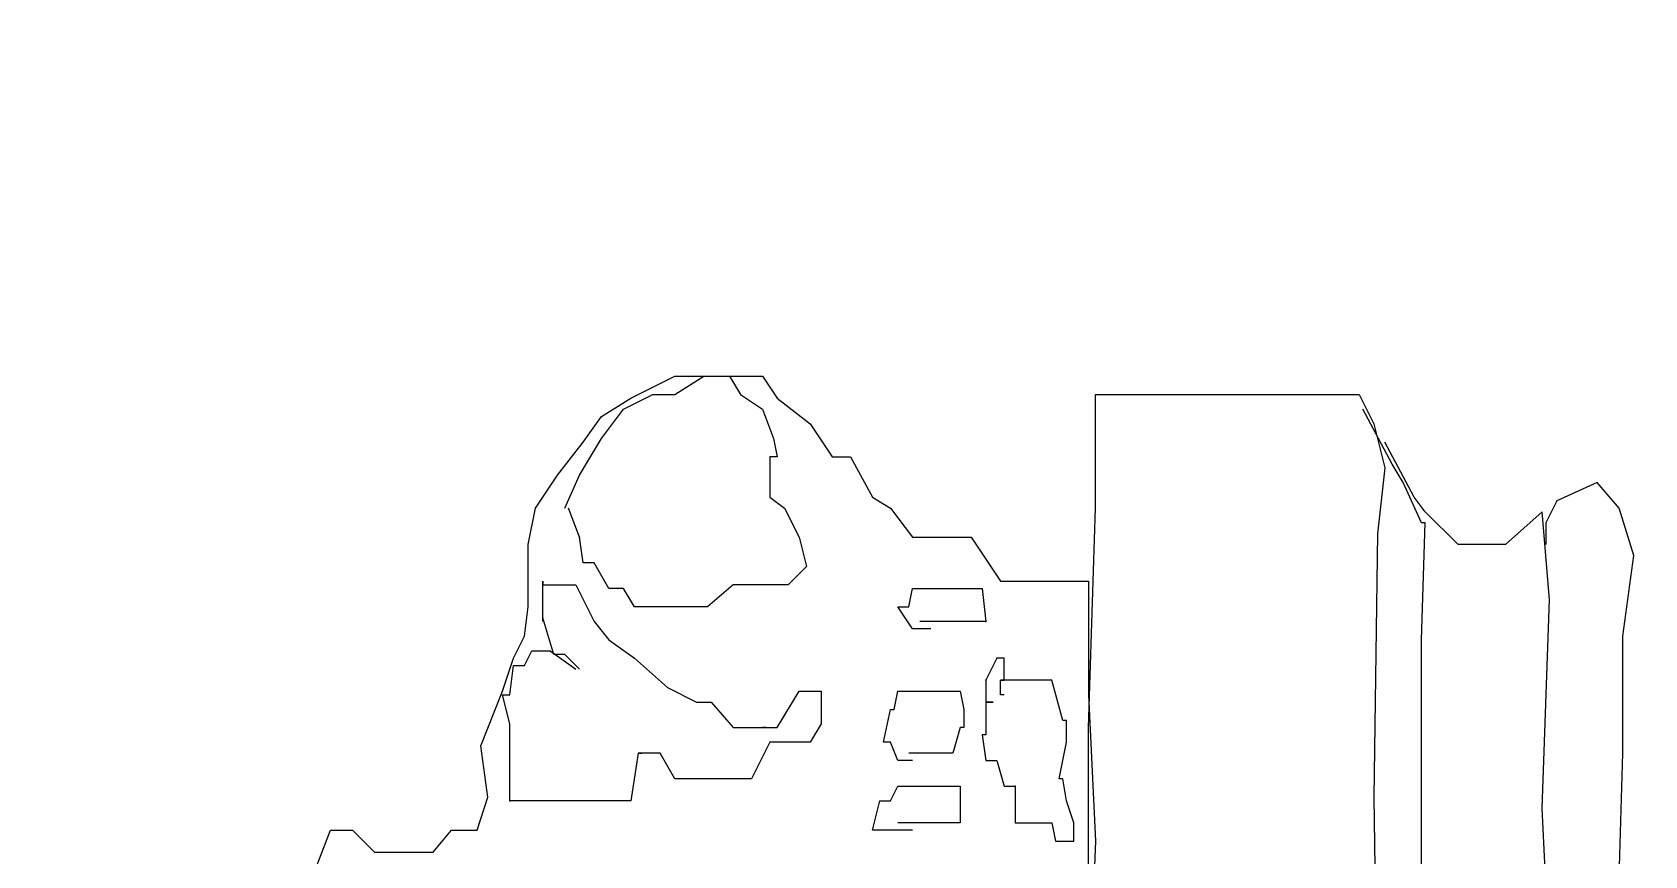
# Model space of a CAD drawing. Extents: x 735054 to 735644, y 4350981 to 4352008.
# Drawn here: x 735082.185 to 735086.59, y 4351833.22 to 4351835.47 of the extents above; entities that cross this region are included whole.
import ezdxf

# ---------------------------------------------------------------- set-up
doc = ezdxf.new("R2010")
doc.units = 0
doc.layers.get('0').update_dxf_attribs({"linetype": 'CONTINUOUS'})

msp = doc.modelspace()

# ---------------------------------------------------------------- linework, layer by layer
at = {"color": 0, "linetype": 'CONTINUOUS'}
for p, q in [((735083.82, 4351834.47), (735083.94, 4351834.53)), ((735083.82, 4351834.47), (735083.94, 4351834.53)), ((735083.94, 4351834.48), (735084.02, 4351834.53)), ((735083.94, 4351834.53), (735084.02, 4351834.53)), ((735083.94, 4351834.48), (735084.02, 4351834.53)), ((735083.94, 4351834.53), (735084.02, 4351834.53)), ((735084.02, 4351834.53), (735084.09, 4351834.53)), ((735084.02, 4351834.53), (735084.11, 4351834.53)), ((735084.02, 4351834.53), (735084.09, 4351834.53)), ((735084.02, 4351834.53), (735084.11, 4351834.53)), ((735084.09, 4351834.53), (735084.12, 4351834.48)), ((735084.09, 4351834.53), (735084.12, 4351834.48)), ((735084.11, 4351834.53), (735084.18, 4351834.53)), ((735084.11, 4351834.53), (735084.18, 4351834.53)), ((735084.18, 4351834.53), (735084.22, 4351834.47)), ((735084.18, 4351834.53), (735084.22, 4351834.47)), ((735083.74, 4351834.42), (735083.82, 4351834.47)), ((735083.74, 4351834.42), (735083.82, 4351834.47)), ((735083.8, 4351834.44), (735083.88, 4351834.48)), ((735083.8, 4351834.44), (735083.88, 4351834.48)), ((735083.88, 4351834.48), (735083.94, 4351834.48)), ((735083.88, 4351834.48), (735083.94, 4351834.48)), ((735084.12, 4351834.48), (735084.18, 4351834.44)), ((735084.12, 4351834.48), (735084.18, 4351834.44)), ((735084.22, 4351834.47), (735084.31, 4351834.4)), ((735084.22, 4351834.47), (735084.31, 4351834.4)), ((735085.09, 4351834.48), (735085.81, 4351834.48)), ((735085.09, 4351834.17), (735085.09, 4351834.48)), ((735085.09, 4351834.48), (735085.81, 4351834.48)), ((735085.09, 4351834.17), (735085.09, 4351834.48)), ((735085.81, 4351834.48), (735085.85, 4351834.4)), ((735085.81, 4351834.48), (735085.85, 4351834.4)), ((735083.74, 4351834.36), (735083.8, 4351834.44)), ((735083.74, 4351834.36), (735083.8, 4351834.44)), ((735084.18, 4351834.44), (735084.21, 4351834.36)), ((735084.18, 4351834.44), (735084.21, 4351834.36)), ((735085.9, 4351834.29), (735085.82, 4351834.44)), ((735085.9, 4351834.29), (735085.82, 4351834.44)), ((735083.69, 4351834.35), (735083.74, 4351834.42)), ((735083.69, 4351834.35), (735083.74, 4351834.42)), ((735084.31, 4351834.4), (735084.37, 4351834.31)), ((735084.31, 4351834.4), (735084.37, 4351834.31)), ((735085.85, 4351834.4), (735085.88, 4351834.28)), ((735085.85, 4351834.4), (735085.88, 4351834.28)), ((735083.62, 4351834.26), (735083.69, 4351834.35)), ((735083.62, 4351834.26), (735083.69, 4351834.35)), ((735083.71, 4351834.31), (735083.74, 4351834.36)), ((735083.71, 4351834.31), (735083.74, 4351834.36)), ((735084.21, 4351834.36), (735084.22, 4351834.31)), ((735084.21, 4351834.36), (735084.22, 4351834.31)), ((735085.96, 4351834.2), (735085.88, 4351834.35)), ((735085.96, 4351834.2), (735085.88, 4351834.35)), ((735083.68, 4351834.26), (735083.71, 4351834.31)), ((735083.68, 4351834.26), (735083.71, 4351834.31)), ((735084.22, 4351834.31), (735084.2, 4351834.31)), ((735084.2, 4351834.31), (735084.2, 4351834.2)), ((735084.22, 4351834.31), (735084.2, 4351834.31)), ((735084.2, 4351834.31), (735084.2, 4351834.2)), ((735084.37, 4351834.31), (735084.42, 4351834.31)), ((735084.37, 4351834.31), (735084.42, 4351834.31)), ((735084.42, 4351834.31), (735084.48, 4351834.2)), ((735084.42, 4351834.31), (735084.48, 4351834.2)), ((735083.56, 4351834.17), (735083.62, 4351834.26)), ((735083.56, 4351834.17), (735083.62, 4351834.26)), ((735083.64, 4351834.17), (735083.68, 4351834.26)), ((735083.64, 4351834.17), (735083.68, 4351834.26)), ((735085.88, 4351834.28), (735085.86, 4351834.1)), ((735085.88, 4351834.28), (735085.86, 4351834.1)), ((735085.93, 4351834.24), (735085.9, 4351834.29)), ((735085.93, 4351834.24), (735085.9, 4351834.29)), ((735085.98, 4351834.13), (735085.93, 4351834.24)), ((735085.98, 4351834.13), (735085.93, 4351834.24)), ((735086.46, 4351834.24), (735086.35, 4351834.19)), ((735086.46, 4351834.24), (735086.35, 4351834.19)), ((735086.52, 4351834.17), (735086.46, 4351834.24)), ((735086.52, 4351834.17), (735086.46, 4351834.24)), ((735083.54, 4351834.07), (735083.56, 4351834.17)), ((735083.54, 4351834.07), (735083.56, 4351834.17)), ((735083.68, 4351834.09), (735083.65, 4351834.17)), ((735083.68, 4351834.09), (735083.65, 4351834.17)), ((735084.2, 4351834.2), (735084.24, 4351834.17)), ((735084.2, 4351834.2), (735084.24, 4351834.17)), ((735084.24, 4351834.17), (735084.28, 4351834.09)), ((735084.24, 4351834.17), (735084.28, 4351834.09)), ((735084.48, 4351834.2), (735084.53, 4351834.17)), ((735084.48, 4351834.2), (735084.53, 4351834.17)), ((735084.53, 4351834.17), (735084.59, 4351834.09)), ((735084.53, 4351834.17), (735084.59, 4351834.09)), ((735085.07, 4351833.57), (735085.09, 4351834.17)), ((735085.07, 4351833.57), (735085.09, 4351834.17)), ((735085.99, 4351834.16), (735085.96, 4351834.2)), ((735085.99, 4351834.16), (735085.96, 4351834.2)), ((735086.35, 4351834.19), (735086.32, 4351834.13)), ((735086.35, 4351834.19), (735086.32, 4351834.13)), ((735086.56, 4351834.04), (735086.52, 4351834.17)), ((735086.56, 4351834.04), (735086.52, 4351834.17)), ((735085.98, 4351833.81), (735085.99, 4351834.13)), ((735085.99, 4351834.13), (735085.98, 4351834.13)), ((735085.98, 4351833.81), (735085.99, 4351834.13)), ((735085.99, 4351834.13), (735085.98, 4351834.13)), ((735086.08, 4351834.07), (735085.99, 4351834.16)), ((735086.08, 4351834.07), (735085.99, 4351834.16)), ((735086.31, 4351834.16), (735086.21, 4351834.07)), ((735086.31, 4351834.16), (735086.21, 4351834.07)), ((735086.33, 4351833.92), (735086.31, 4351834.16)), ((735086.33, 4351833.92), (735086.31, 4351834.16)), ((735086.32, 4351834.13), (735086.32, 4351834.07)), ((735086.32, 4351834.13), (735086.32, 4351834.07)), ((735083.69, 4351834.02), (735083.68, 4351834.09)), ((735083.69, 4351834.02), (735083.68, 4351834.09)), ((735084.28, 4351834.09), (735084.3, 4351834.01)), ((735084.28, 4351834.09), (735084.3, 4351834.01)), ((735084.59, 4351834.09), (735084.64, 4351834.09)), ((735084.59, 4351834.09), (735084.64, 4351834.09)), ((735084.64, 4351834.09), (735084.71, 4351834.09)), ((735084.64, 4351834.09), (735084.71, 4351834.09)), ((735084.71, 4351834.09), (735084.75, 4351834.09)), ((735084.71, 4351834.09), (735084.75, 4351834.09)), ((735084.75, 4351834.09), (735084.83, 4351833.97)), ((735084.75, 4351834.09), (735084.83, 4351833.97)), ((735085.86, 4351834.1), (735085.85, 4351833.38)), ((735085.86, 4351834.1), (735085.85, 4351833.38)), ((735083.54, 4351833.96), (735083.54, 4351834.07)), ((735083.54, 4351833.96), (735083.54, 4351834.07)), ((735086.21, 4351834.07), (735086.08, 4351834.07)), ((735086.21, 4351834.07), (735086.08, 4351834.07)), ((735086.53, 4351833.82), (735086.56, 4351834.04)), ((735086.53, 4351833.82), (735086.56, 4351834.04)), ((735083.72, 4351834.02), (735083.69, 4351834.02)), ((735083.72, 4351834.02), (735083.69, 4351834.02)), ((735083.76, 4351833.95), (735083.72, 4351834.02)), ((735083.76, 4351833.95), (735083.72, 4351834.02)), ((735084.3, 4351834.01), (735084.25, 4351833.96)), ((735084.3, 4351834.01), (735084.25, 4351833.96)), ((735083.54, 4351833.9), (735083.54, 4351833.96)), ((735083.54, 4351833.9), (735083.54, 4351833.96)), ((735083.58, 4351833.86), (735083.58, 4351833.97)), ((735083.58, 4351833.97), (735083.58, 4351833.96)), ((735083.58, 4351833.86), (735083.58, 4351833.97)), ((735083.58, 4351833.97), (735083.58, 4351833.96)), ((735083.58, 4351833.96), (735083.59, 4351833.96)), ((735083.58, 4351833.96), (735083.59, 4351833.96)), ((735083.59, 4351833.96), (735083.64, 4351833.96)), ((735083.59, 4351833.96), (735083.64, 4351833.96)), ((735083.64, 4351833.96), (735083.67, 4351833.96)), ((735083.64, 4351833.96), (735083.67, 4351833.96)), ((735083.67, 4351833.96), (735083.72, 4351833.86)), ((735083.67, 4351833.96), (735083.72, 4351833.86)), ((735083.8, 4351833.95), (735083.76, 4351833.95)), ((735083.8, 4351833.95), (735083.76, 4351833.95)), ((735083.83, 4351833.9), (735083.8, 4351833.95)), ((735083.83, 4351833.9), (735083.8, 4351833.95)), ((735084.1, 4351833.96), (735084.03, 4351833.9)), ((735084.1, 4351833.96), (735084.03, 4351833.9)), ((735084.15, 4351833.96), (735084.1, 4351833.96)), ((735084.15, 4351833.96), (735084.1, 4351833.96)), ((735084.21, 4351833.96), (735084.15, 4351833.96)), ((735084.21, 4351833.96), (735084.15, 4351833.96)), ((735084.25, 4351833.96), (735084.21, 4351833.96)), ((735084.25, 4351833.96), (735084.21, 4351833.96)), ((735084.58, 4351833.9), (735084.59, 4351833.95)), ((735084.58, 4351833.9), (735084.59, 4351833.95)), ((735084.59, 4351833.95), (735084.61, 4351833.95)), ((735084.59, 4351833.95), (735084.61, 4351833.95)), ((735084.61, 4351833.95), (735084.66, 4351833.95)), ((735084.61, 4351833.95), (735084.66, 4351833.95)), ((735084.66, 4351833.95), (735084.69, 4351833.95)), ((735084.66, 4351833.95), (735084.69, 4351833.95)), ((735084.69, 4351833.95), (735084.74, 4351833.95)), ((735084.69, 4351833.95), (735084.74, 4351833.95)), ((735084.74, 4351833.95), (735084.78, 4351833.95)), ((735084.74, 4351833.95), (735084.78, 4351833.95)), ((735084.78, 4351833.95), (735084.79, 4351833.86)), ((735084.78, 4351833.95), (735084.79, 4351833.86)), ((735084.83, 4351833.97), (735084.89, 4351833.97)), ((735084.83, 4351833.97), (735084.89, 4351833.97)), ((735084.89, 4351833.97), (735084.92, 4351833.97)), ((735084.89, 4351833.97), (735084.92, 4351833.97)), ((735084.92, 4351833.97), (735084.95, 4351833.97)), ((735084.92, 4351833.97), (735084.95, 4351833.97)), ((735084.95, 4351833.97), (735084.99, 4351833.97)), ((735084.95, 4351833.97), (735084.99, 4351833.97)), ((735084.99, 4351833.97), (735085.03, 4351833.97)), ((735084.99, 4351833.97), (735085.03, 4351833.97)), ((735085.03, 4351833.97), (735085.07, 4351833.97)), ((735085.03, 4351833.97), (735085.07, 4351833.97)), ((735085.07, 4351833.97), (735085.07, 4351833.66)), ((735085.07, 4351833.97), (735085.07, 4351833.66)), ((735083.53, 4351833.82), (735083.54, 4351833.9)), ((735083.53, 4351833.82), (735083.54, 4351833.9)), ((735083.88, 4351833.9), (735083.83, 4351833.9)), ((735083.88, 4351833.9), (735083.83, 4351833.9)), ((735083.93, 4351833.9), (735083.88, 4351833.9)), ((735083.93, 4351833.9), (735083.88, 4351833.9)), ((735084, 4351833.9), (735083.93, 4351833.9)), ((735084, 4351833.9), (735083.93, 4351833.9)), ((735084.03, 4351833.9), (735084, 4351833.9)), ((735084.03, 4351833.9), (735084, 4351833.9)), ((735084.59, 4351833.84), (735084.55, 4351833.9)), ((735084.55, 4351833.9), (735084.58, 4351833.9)), ((735084.59, 4351833.84), (735084.55, 4351833.9)), ((735084.55, 4351833.9), (735084.58, 4351833.9)), ((735086.31, 4351833.35), (735086.33, 4351833.92)), ((735086.31, 4351833.35), (735086.33, 4351833.92)), ((735083.61, 4351833.77), (735083.58, 4351833.87)), ((735083.58, 4351833.87), (735083.58, 4351833.86)), ((735083.61, 4351833.77), (735083.58, 4351833.87)), ((735083.58, 4351833.87), (735083.58, 4351833.86)), ((735083.72, 4351833.86), (735083.76, 4351833.81)), ((735083.72, 4351833.86), (735083.76, 4351833.81)), ((735084.67, 4351833.86), (735084.61, 4351833.86)), ((735084.67, 4351833.86), (735084.61, 4351833.86)), ((735084.72, 4351833.86), (735084.67, 4351833.86)), ((735084.72, 4351833.86), (735084.67, 4351833.86)), ((735084.75, 4351833.86), (735084.72, 4351833.86)), ((735084.75, 4351833.86), (735084.72, 4351833.86)), ((735084.79, 4351833.86), (735084.75, 4351833.86)), ((735084.79, 4351833.86), (735084.75, 4351833.86)), ((735083.5, 4351833.76), (735083.53, 4351833.82)), ((735083.5, 4351833.76), (735083.53, 4351833.82)), ((735083.76, 4351833.81), (735083.83, 4351833.76)), ((735083.76, 4351833.81), (735083.83, 4351833.76)), ((735084.61, 4351833.84), (735084.59, 4351833.84)), ((735084.61, 4351833.84), (735084.59, 4351833.84)), ((735084.64, 4351833.84), (735084.61, 4351833.84)), ((735084.64, 4351833.84), (735084.61, 4351833.84)), ((735085.98, 4351833.19), (735085.98, 4351833.81)), ((735085.98, 4351833.19), (735085.98, 4351833.81)), ((735086.53, 4351833.5), (735086.53, 4351833.82)), ((735086.53, 4351833.5), (735086.53, 4351833.82)), ((735083.53, 4351833.74), (735083.55, 4351833.78)), ((735083.53, 4351833.74), (735083.55, 4351833.78)), ((735083.55, 4351833.78), (735083.6, 4351833.78)), ((735083.55, 4351833.78), (735083.6, 4351833.78)), ((735083.6, 4351833.78), (735083.67, 4351833.73)), ((735083.6, 4351833.78), (735083.67, 4351833.73)), ((735083.64, 4351833.77), (735083.61, 4351833.77)), ((735083.64, 4351833.77), (735083.61, 4351833.77)), ((735083.68, 4351833.73), (735083.64, 4351833.77)), ((735083.68, 4351833.73), (735083.64, 4351833.77)), ((735083.47, 4351833.67), (735083.5, 4351833.76)), ((735083.47, 4351833.67), (735083.5, 4351833.76)), ((735083.49, 4351833.66), (735083.5, 4351833.74)), ((735083.49, 4351833.66), (735083.5, 4351833.74)), ((735083.5, 4351833.74), (735083.53, 4351833.74)), ((735083.5, 4351833.74), (735083.53, 4351833.74)), ((735083.83, 4351833.76), (735083.92, 4351833.68)), ((735083.83, 4351833.76), (735083.92, 4351833.68)), ((735084.82, 4351833.76), (735084.79, 4351833.7)), ((735084.82, 4351833.76), (735084.79, 4351833.7)), ((735084.84, 4351833.76), (735084.82, 4351833.76)), ((735084.84, 4351833.76), (735084.82, 4351833.76)), ((735084.84, 4351833.7), (735084.84, 4351833.76)), ((735084.84, 4351833.7), (735084.84, 4351833.76)), ((735083.92, 4351833.68), (735084, 4351833.64)), ((735083.92, 4351833.68), (735084, 4351833.64)), ((735084.79, 4351833.7), (735084.79, 4351833.64)), ((735084.79, 4351833.7), (735084.79, 4351833.64)), ((735084.83, 4351833.66), (735084.83, 4351833.7)), ((735084.83, 4351833.7), (735084.84, 4351833.7)), ((735084.84, 4351833.7), (735084.83, 4351833.7)), ((735084.83, 4351833.66), (735084.83, 4351833.7)), ((735084.83, 4351833.7), (735084.84, 4351833.7)), ((735084.84, 4351833.7), (735084.83, 4351833.7)), ((735084.9, 4351833.7), (735084.84, 4351833.7)), ((735084.9, 4351833.7), (735084.84, 4351833.7)), ((735084.92, 4351833.7), (735084.9, 4351833.7)), ((735084.92, 4351833.7), (735084.9, 4351833.7)), ((735084.94, 4351833.7), (735084.92, 4351833.7)), ((735084.94, 4351833.7), (735084.92, 4351833.7)), ((735084.97, 4351833.7), (735084.94, 4351833.7)), ((735084.97, 4351833.7), (735084.94, 4351833.7)), ((735085, 4351833.59), (735084.97, 4351833.7)), ((735085, 4351833.59), (735084.97, 4351833.7)), ((735083.41, 4351833.52), (735083.47, 4351833.67)), ((735083.41, 4351833.52), (735083.47, 4351833.67)), ((735083.49, 4351833.58), (735083.47, 4351833.66)), ((735083.47, 4351833.66), (735083.49, 4351833.66)), ((735083.49, 4351833.58), (735083.47, 4351833.66)), ((735083.47, 4351833.66), (735083.49, 4351833.66)), ((735084, 4351833.64), (735084.04, 4351833.64)), ((735084, 4351833.64), (735084.04, 4351833.64)), ((735084.04, 4351833.64), (735084.1, 4351833.57)), ((735084.04, 4351833.64), (735084.1, 4351833.57)), ((735084.22, 4351833.57), (735084.28, 4351833.67)), ((735084.22, 4351833.57), (735084.28, 4351833.67)), ((735084.28, 4351833.67), (735084.34, 4351833.67)), ((735084.28, 4351833.67), (735084.34, 4351833.67)), ((735084.34, 4351833.67), (735084.34, 4351833.58)), ((735084.34, 4351833.67), (735084.34, 4351833.58)), ((735084.54, 4351833.62), (735084.55, 4351833.67)), ((735084.54, 4351833.62), (735084.55, 4351833.67)), ((735084.55, 4351833.67), (735084.61, 4351833.67)), ((735084.55, 4351833.67), (735084.61, 4351833.67)), ((735084.61, 4351833.67), (735084.64, 4351833.67)), ((735084.61, 4351833.67), (735084.64, 4351833.67)), ((735084.64, 4351833.67), (735084.68, 4351833.67)), ((735084.64, 4351833.67), (735084.68, 4351833.67)), ((735084.68, 4351833.67), (735084.72, 4351833.67)), ((735084.68, 4351833.67), (735084.72, 4351833.67)), ((735084.72, 4351833.67), (735084.73, 4351833.62)), ((735084.72, 4351833.67), (735084.73, 4351833.62)), ((735084.79, 4351833.64), (735084.81, 4351833.64)), ((735084.81, 4351833.64), (735084.79, 4351833.64)), ((735084.79, 4351833.64), (735084.79, 4351833.55)), ((735084.79, 4351833.64), (735084.81, 4351833.64)), ((735084.81, 4351833.64), (735084.79, 4351833.64)), ((735084.79, 4351833.64), (735084.79, 4351833.55)), ((735084.84, 4351833.66), (735084.83, 4351833.66)), ((735084.84, 4351833.66), (735084.83, 4351833.66)), ((735085.07, 4351833.66), (735085.09, 4351833.26)), ((735085.07, 4351833.66), (735085.09, 4351833.26)), ((735084.51, 4351833.53), (735084.53, 4351833.62)), ((735084.51, 4351833.53), (735084.53, 4351833.62)), ((735084.53, 4351833.62), (735084.54, 4351833.62)), ((735084.53, 4351833.62), (735084.54, 4351833.62)), ((735084.73, 4351833.62), (735084.73, 4351833.57)), ((735084.73, 4351833.62), (735084.73, 4351833.57)), ((735085.01, 4351833.59), (735085, 4351833.59)), ((735085.01, 4351833.59), (735085, 4351833.59)), ((735085.01, 4351833.53), (735085.01, 4351833.59)), ((735085.01, 4351833.53), (735085.01, 4351833.59)), ((735083.49, 4351833.48), (735083.49, 4351833.58)), ((735083.49, 4351833.48), (735083.49, 4351833.58)), ((735084.1, 4351833.57), (735084.14, 4351833.57)), ((735084.1, 4351833.57), (735084.14, 4351833.57)), ((735084.14, 4351833.57), (735084.18, 4351833.57)), ((735084.14, 4351833.57), (735084.18, 4351833.57)), ((735084.18, 4351833.57), (735084.19, 4351833.57)), ((735084.19, 4351833.57), (735084.18, 4351833.57)), ((735084.18, 4351833.57), (735084.19, 4351833.57)), ((735084.18, 4351833.57), (735084.19, 4351833.57)), ((735084.19, 4351833.57), (735084.18, 4351833.57)), ((735084.18, 4351833.57), (735084.19, 4351833.57)), ((735084.19, 4351833.57), (735084.22, 4351833.57)), ((735084.19, 4351833.57), (735084.22, 4351833.57)), ((735084.34, 4351833.58), (735084.31, 4351833.53)), ((735084.34, 4351833.58), (735084.31, 4351833.53)), ((735084.72, 4351833.57), (735084.7, 4351833.5)), ((735084.72, 4351833.57), (735084.7, 4351833.5)), ((735084.73, 4351833.57), (735084.72, 4351833.57)), ((735084.73, 4351833.57), (735084.72, 4351833.57)), ((735084.79, 4351833.55), (735084.78, 4351833.55)), ((735084.78, 4351833.55), (735084.79, 4351833.48)), ((735084.79, 4351833.55), (735084.78, 4351833.55)), ((735084.78, 4351833.55), (735084.79, 4351833.48)), ((735085.07, 4351832.36), (735085.07, 4351833.57)), ((735085.07, 4351832.36), (735085.07, 4351833.57)), ((735083.43, 4351833.38), (735083.41, 4351833.52)), ((735083.43, 4351833.38), (735083.41, 4351833.52)), ((735084.2, 4351833.53), (735084.15, 4351833.43)), ((735084.2, 4351833.53), (735084.15, 4351833.43)), ((735084.21, 4351833.53), (735084.2, 4351833.53)), ((735084.21, 4351833.53), (735084.2, 4351833.53)), ((735084.22, 4351833.53), (735084.21, 4351833.53)), ((735084.22, 4351833.53), (735084.21, 4351833.53)), ((735084.28, 4351833.53), (735084.22, 4351833.53)), ((735084.28, 4351833.53), (735084.22, 4351833.53)), ((735084.31, 4351833.53), (735084.28, 4351833.53)), ((735084.31, 4351833.53), (735084.28, 4351833.53)), ((735084.53, 4351833.53), (735084.51, 4351833.53)), ((735084.53, 4351833.53), (735084.51, 4351833.53)), ((735084.55, 4351833.48), (735084.53, 4351833.53)), ((735084.55, 4351833.48), (735084.53, 4351833.53)), ((735084.99, 4351833.43), (735085.01, 4351833.53)), ((735084.99, 4351833.43), (735085.01, 4351833.53)), ((735083.49, 4351833.37), (735083.49, 4351833.48)), ((735083.49, 4351833.37), (735083.49, 4351833.48)), ((735083.84, 4351833.5), (735083.82, 4351833.37)), ((735083.84, 4351833.5), (735083.82, 4351833.37)), ((735083.87, 4351833.5), (735083.84, 4351833.5)), ((735083.84, 4351833.5), (735083.85, 4351833.5)), ((735083.85, 4351833.5), (735083.84, 4351833.5)), ((735083.87, 4351833.5), (735083.84, 4351833.5)), ((735083.84, 4351833.5), (735083.85, 4351833.5)), ((735083.85, 4351833.5), (735083.84, 4351833.5)), ((735083.9, 4351833.5), (735083.87, 4351833.5)), ((735083.9, 4351833.5), (735083.87, 4351833.5)), ((735083.94, 4351833.43), (735083.9, 4351833.5)), ((735083.94, 4351833.43), (735083.9, 4351833.5)), ((735084.59, 4351833.48), (735084.55, 4351833.48)), ((735084.59, 4351833.48), (735084.55, 4351833.48)), ((735084.62, 4351833.5), (735084.58, 4351833.5)), ((735084.62, 4351833.5), (735084.58, 4351833.5)), ((735084.64, 4351833.5), (735084.62, 4351833.5)), ((735084.64, 4351833.5), (735084.62, 4351833.5)), ((735084.7, 4351833.5), (735084.64, 4351833.5)), ((735084.7, 4351833.5), (735084.64, 4351833.5)), ((735084.79, 4351833.48), (735084.82, 4351833.48)), ((735084.79, 4351833.48), (735084.82, 4351833.48)), ((735084.82, 4351833.48), (735084.84, 4351833.41)), ((735084.82, 4351833.48), (735084.84, 4351833.41)), ((735086.52, 4351833.16), (735086.53, 4351833.5)), ((735086.52, 4351833.16), (735086.53, 4351833.5)), ((735084, 4351833.43), (735083.94, 4351833.43)), ((735084, 4351833.43), (735083.94, 4351833.43)), ((735084.04, 4351833.43), (735084, 4351833.43)), ((735084.04, 4351833.43), (735084, 4351833.43)), ((735084.1, 4351833.43), (735084.04, 4351833.43)), ((735084.1, 4351833.43), (735084.04, 4351833.43)), ((735084.13, 4351833.43), (735084.1, 4351833.43)), ((735084.13, 4351833.43), (735084.1, 4351833.43)), ((735084.15, 4351833.43), (735084.13, 4351833.43)), ((735084.15, 4351833.43), (735084.13, 4351833.43)), ((735085, 4351833.43), (735084.99, 4351833.43)), ((735085, 4351833.43), (735084.99, 4351833.43)), ((735085.01, 4351833.37), (735085, 4351833.43)), ((735085.01, 4351833.37), (735085, 4351833.43)), ((735083.4, 4351833.29), (735083.43, 4351833.38)), ((735083.4, 4351833.29), (735083.43, 4351833.38)), ((735083.53, 4351833.37), (735083.49, 4351833.37)), ((735083.53, 4351833.37), (735083.49, 4351833.37)), ((735083.59, 4351833.37), (735083.53, 4351833.37)), ((735083.59, 4351833.37), (735083.53, 4351833.37)), ((735083.67, 4351833.37), (735083.59, 4351833.37)), ((735083.67, 4351833.37), (735083.59, 4351833.37)), ((735083.76, 4351833.37), (735083.67, 4351833.37)), ((735083.76, 4351833.37), (735083.67, 4351833.37)), ((735083.82, 4351833.37), (735083.76, 4351833.37)), ((735083.82, 4351833.37), (735083.76, 4351833.37)), ((735084.48, 4351833.29), (735084.5, 4351833.37)), ((735084.48, 4351833.29), (735084.5, 4351833.37)), ((735084.5, 4351833.37), (735084.53, 4351833.37)), ((735084.5, 4351833.37), (735084.53, 4351833.37)), ((735084.53, 4351833.37), (735084.55, 4351833.41)), ((735084.53, 4351833.37), (735084.55, 4351833.41)), ((735084.55, 4351833.41), (735084.61, 4351833.41)), ((735084.55, 4351833.41), (735084.61, 4351833.41)), ((735084.61, 4351833.41), (735084.64, 4351833.41)), ((735084.61, 4351833.41), (735084.64, 4351833.41)), ((735084.64, 4351833.41), (735084.7, 4351833.41)), ((735084.64, 4351833.41), (735084.7, 4351833.41)), ((735084.7, 4351833.41), (735084.72, 4351833.41)), ((735084.7, 4351833.41), (735084.72, 4351833.41)), ((735084.72, 4351833.41), (735084.72, 4351833.31)), ((735084.72, 4351833.41), (735084.72, 4351833.31)), ((735084.84, 4351833.41), (735084.87, 4351833.41)), ((735084.84, 4351833.41), (735084.87, 4351833.41)), ((735084.87, 4351833.41), (735084.87, 4351833.31)), ((735084.87, 4351833.41), (735084.87, 4351833.31)), ((735085.03, 4351833.31), (735085.01, 4351833.37)), ((735085.03, 4351833.31), (735085.01, 4351833.37)), ((735085.85, 4351833.38), (735085.86, 4351832.64)), ((735085.85, 4351833.38), (735085.86, 4351832.64)), ((735086.34, 4351832.7), (735086.31, 4351833.35)), ((735086.34, 4351832.7), (735086.31, 4351833.35)), ((735082.95, 4351833.16), (735083, 4351833.29)), ((735082.95, 4351833.16), (735083, 4351833.29)), ((735083, 4351833.29), (735083.02, 4351833.29)), ((735083, 4351833.29), (735083.02, 4351833.29)), ((735083.02, 4351833.29), (735083.06, 4351833.29)), ((735083.02, 4351833.29), (735083.06, 4351833.29)), ((735083.06, 4351833.29), (735083.12, 4351833.23)), ((735083.06, 4351833.29), (735083.12, 4351833.23)), ((735083.28, 4351833.23), (735083.33, 4351833.29)), ((735083.28, 4351833.23), (735083.33, 4351833.29)), ((735083.33, 4351833.29), (735083.37, 4351833.29)), ((735083.33, 4351833.29), (735083.37, 4351833.29)), ((735083.37, 4351833.29), (735083.4, 4351833.29)), ((735083.37, 4351833.29), (735083.4, 4351833.29)), ((735084.51, 4351833.29), (735084.48, 4351833.29)), ((735084.51, 4351833.29), (735084.48, 4351833.29)), ((735084.54, 4351833.29), (735084.51, 4351833.29)), ((735084.54, 4351833.29), (735084.51, 4351833.29)), ((735084.59, 4351833.29), (735084.54, 4351833.29)), ((735084.59, 4351833.29), (735084.54, 4351833.29)), ((735084.62, 4351833.31), (735084.55, 4351833.31)), ((735084.62, 4351833.31), (735084.55, 4351833.31)), ((735084.66, 4351833.31), (735084.62, 4351833.31)), ((735084.66, 4351833.31), (735084.62, 4351833.31)), ((735084.7, 4351833.31), (735084.66, 4351833.31)), ((735084.7, 4351833.31), (735084.66, 4351833.31)), ((735084.72, 4351833.31), (735084.7, 4351833.31)), ((735084.72, 4351833.31), (735084.7, 4351833.31)), ((735084.87, 4351833.31), (735084.9, 4351833.31)), ((735084.87, 4351833.31), (735084.9, 4351833.31)), ((735084.9, 4351833.31), (735084.93, 4351833.31)), ((735084.9, 4351833.31), (735084.93, 4351833.31)), ((735084.93, 4351833.31), (735084.97, 4351833.31)), ((735084.93, 4351833.31), (735084.97, 4351833.31)), ((735084.97, 4351833.31), (735084.98, 4351833.26)), ((735084.97, 4351833.31), (735084.98, 4351833.26)), ((735085.03, 4351833.26), (735085.03, 4351833.31)), ((735085.03, 4351833.26), (735085.03, 4351833.31)), ((735084.98, 4351833.26), (735085, 4351833.26)), ((735084.98, 4351833.26), (735085, 4351833.26)), ((735085, 4351833.26), (735085.02, 4351833.26)), ((735085, 4351833.26), (735085.02, 4351833.26)), ((735085.02, 4351833.26), (735085.03, 4351833.26)), ((735085.02, 4351833.26), (735085.03, 4351833.26)), ((735085.09, 4351833.26), (735085.07, 4351832.82)), ((735085.09, 4351833.26), (735085.07, 4351832.82)), ((735083.12, 4351833.23), (735083.17, 4351833.23)), ((735083.12, 4351833.23), (735083.17, 4351833.23)), ((735083.17, 4351833.23), (735083.28, 4351833.23)), ((735083.17, 4351833.23), (735083.28, 4351833.23))]:
    msp.add_line(p, q, dxfattribs=at)
for p in [(735083.68, 4351834.09), (735083.68, 4351834.09), (735084.79, 4351833.86), (735084.79, 4351833.86), (735084.82, 4351833.76), (735084.82, 4351833.76), (735084.79, 4351833.7), (735084.79, 4351833.7), (735083.49, 4351833.37), (735083.49, 4351833.37), (735084.87, 4351833.41), (735084.87, 4351833.41)]:
    msp.add_point(p, dxfattribs=at)

# ---------------------------------------------------------------- meshes
mesh = msp.add_polyface(dxfattribs=at)
corners = [(735362.5, 4350981), (735054.5, 4352007.5), (735644, 4350981), (735644, 4352007.5), (735054.5, 4350981)]
mesh.append_faces([[corners[k] for k in face] for face in [(0, 1, 4), (1, 0, 2, 3)]], dxfattribs={"vtx0": -1, "color": 0})
mesh = msp.add_polyface(dxfattribs=at)
corners = [(735345.58, 4351821), (735345.58, 4352001.5), (735064.5, 4352001.5), (735064.5, 4351821)]
mesh.append_faces([[corners[k] for k in face] for face in [(0, 1, 2, 3)]], dxfattribs={"color": 0})

doc.saveas('drawing.dxf')
